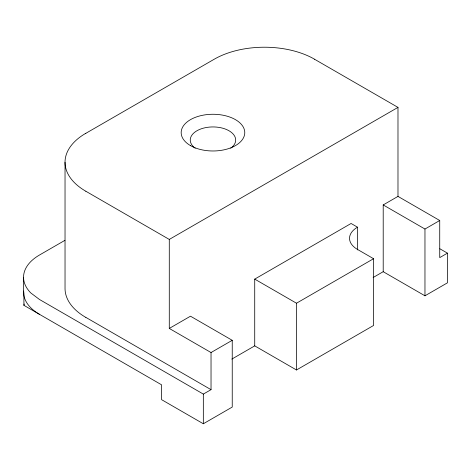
<?xml version="1.0" encoding="UTF-8"?>
<svg xmlns="http://www.w3.org/2000/svg" width="471" height="471" viewBox="0 0 471 471"><rect width="100%" height="100%" fill="white"/><g stroke="black" fill="none" stroke-linecap="round" stroke-linejoin="round"><path stroke-width="0.71" d="M64.921 240.34L39.517 255.005A54.512 31.469 0 0 0 30.851 292.991L39.517 299.509L203.331 394.092L211.032 389.67L211.032 352.543L169.283 328.434L169.283 239.427L85.852 191.255M169.283 328.434L190.484 316.2L232.238 340.309L232.238 407.074L203.331 423.765L161.577 399.655L161.577 384.819L23.915 305.338L23.915 292.621M254.723 345.873L254.723 279.115L351.089 223.478L357.513 227.187A27.253 15.737 0 0 0 357.513 249.442L373.574 258.714L373.574 325.473L296.483 369.982L254.723 345.873L231.826 359.096M296.483 369.982L296.483 303.218L373.574 258.714M357.513 249.93L357.513 227.187M373.132 277.513L383.206 271.696L383.206 204.932L397.989 196.395L397.983 107.388L314.557 59.252M383.206 271.696L424.966 295.806L424.966 229.041L439.731 220.499L397.989 196.395M439.731 220.499L439.731 257.619L447.45 253.151L439.832 248.753M39.517 314.345A54.512 31.469 0 0 1 23.55 292.097L23.791 291.031M23.915 305.338L24.209 304.03M85.857 133.311L214.17 59.258A70.944 40.965 0 0 1 314.593 59.234M169.283 239.427L397.983 107.388M211.032 352.543L232.238 340.309M424.966 295.806L447.45 282.824L447.45 253.151M383.206 204.932L424.966 229.041M254.723 279.115L296.483 303.218M85.852 317.383L211.032 389.67M203.331 394.092L203.331 423.765M65.033 162.283L65.033 288.411A70.938 40.959 0 0 0 85.822 317.401M23.55 277.26L23.55 292.097M85.846 191.255A70.938 40.965 0 0 1 85.822 133.287M195.212 148.218A22.714 13.111 0 0 1 197.52 130.432A22.714 13.111 0 0 1 228.417 130.432A22.714 13.111 0 0 1 230.725 148.218M190.484 145.604A31.798 18.357 0 0 0 243.684 137.379A31.798 18.357 0 0 0 204.738 114.895A31.798 18.357 0 0 0 190.484 145.604"/></g></svg>
